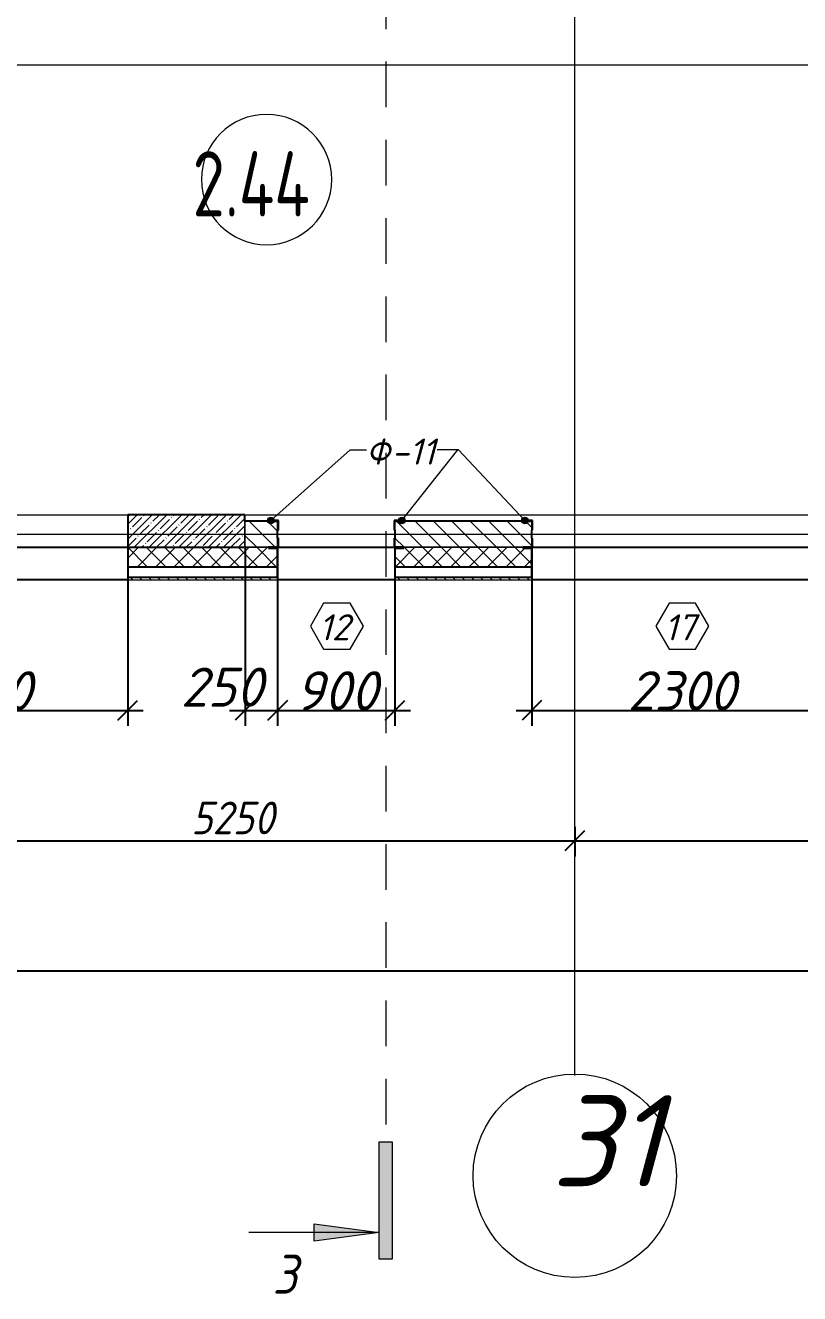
# Model space of a CAD drawing. Header units: millimetres. Extents: x 12986 to 523328, y -9759 to 30092.
# Drawn here: x 350842 to 356782, y -8589 to 1137 of the extents above; entities that cross this region are included whole.
import ezdxf

# ---------------------------------------------------------------- set-up
doc = ezdxf.new("R2010")
doc.units = ezdxf.units.MM
doc.linetypes.add('01 Штриховая _4 мм_', pattern=[600, 350, -250])
for name, color, linetype, lineweight in [('A-ANNO-DIMS', 7, 'Continuous', 9), ('A-AREA-IDEN', 7, 'Continuous', 9), ('A-GENM-1', 7, 'Continuous', 25), ('A-GENM-IDEN', 7, 'Continuous', 9), ('A-GLAZ-IDEN', 7, 'Continuous', 9), ('A-WALL', 7, 'Continuous', 5), ('A-WALL-1', 7, 'Continuous', 25), ('A-WALL-FNSH-1', 7, 'Continuous', 9), ('A-WALL-PATT-1', 7, 'Continuous', 5), ('G-ANNO-SYMB-1', 7, '01 Штриховая _4 мм_', 9), ('I-WALL', 7, 'Continuous', 5), ('S-COLS', 7, 'Continuous', 9), ('S-COLS-1', 7, 'Continuous', 5), ('S-COLS-2', 7, 'Continuous', 25), ('Оси', 7, 'Continuous', 9), ('Оси-1', 7, 'Continuous', 20)]:
    doc.layers.add(name, color=color, linetype=linetype, lineweight=lineweight)
for name, color, linetype, lineweight, true_color in [('A-WALL-2', 7, 'Continuous', 13, 0x000000), ('A-WALL-4', 7, 'Continuous', 25, 0x000000), ('A-WALL-PATT-2', 7, 'Continuous', 5, 0xce0000)]:
    doc.layers.add(name, color=color, linetype=linetype, lineweight=lineweight, true_color=true_color)
doc.styles.add('ISOCPEUR_I', font='isocpeui.ttf', dxfattribs={"height": 250})
doc.styles.add('ISOCPEUR_I_1', font='isocpeui.ttf', dxfattribs={"width": 0.9, "height": 250})
doc.styles.add('ISOCPEUR_I_2', font='isocpeui.ttf', dxfattribs={"height": 300})
doc.styles.add('СПДС', font='ГОСТ тип А.ttf', dxfattribs={"width": 0.9})
doc.dimstyles.new('ISO-2_0_0_9К_СРЕДНИЙ', dxfattribs={"dimscale": 304.8, "dimtxt": 199.196235, "dimasz": 0.492126, "dimexe": 0.393701, "dimexo": 0, "dimgap": 0, "dimtad": 1, "dimdec": 0, "dimzin": 0, "dimdsep": 46, "dimtxsty": 'ISOCPEUR_I_2', "dimblk1": 'OBLIQUE', "dimblk2": 'OBLIQUE', "dimsah": 1, "dimcen": 0.09, "dimdle": 0.393701, "dimazin": 0, "dimtfac": 1, "dimtdec": 4, "dimtix": 1, "dimtmove": 2, "dimatfit": 3, "dimfxl": 1, "dimtvp": 1, "dimtolj": 1, "dimtzin": 0, "dimarcsym": 2})
doc.dimstyles.new('ISO-2_0_0_9К_СРЕДНИЙ_2', dxfattribs={"dimscale": 304.8, "dimtxt": 199.196235, "dimasz": 0.492126, "dimexe": 0.393701, "dimexo": 0, "dimgap": 0, "dimtad": 1, "dimdec": 0, "dimzin": 0, "dimdsep": 46, "dimtxsty": 'ISOCPEUR_I_2', "dimblk1": 'OBLIQUE', "dimblk2": 'OBLIQUE', "dimsah": 1, "dimcen": 0.09, "dimdle": 0.393701, "dimazin": 0, "dimtfac": 1, "dimtdec": 4, "dimtix": 1, "dimtmove": 0, "dimatfit": 3, "dimfxl": 1, "dimtvp": 1, "dimtolj": 1, "dimtzin": 0, "dimarcsym": 2})
doc.dimstyles.new('ISO-2_5_0_9К_БОЛЬШОЙ__с_подложкой_', dxfattribs={"dimscale": 304.8, "dimtxt": 248.995294, "dimasz": 0.492126, "dimexe": 0.393701, "dimexo": 0, "dimgap": 0.164042, "dimtad": 1, "dimdec": 0, "dimzin": 0, "dimdsep": 46, "dimtxsty": 'ISOCPEUR_I_1', "dimblk1": 'OBLIQUE', "dimblk2": 'OBLIQUE', "dimsah": 1, "dimcen": 0.09, "dimdle": 0.393701, "dimazin": 0, "dimtfac": 1, "dimtdec": 4, "dimtix": 1, "dimtmove": 0, "dimatfit": 3, "dimfxl": 1, "dimtvp": 1, "dimtfill": 1, "dimtolj": 1, "dimtzin": 0, "dimarcsym": 2})
doc.dimstyles.new('ISO-2_5_0_9К_БОЛЬШОЙ__с_подложкой__2', dxfattribs={"dimscale": 304.8, "dimtxt": 248.995294, "dimasz": 0.492126, "dimexe": 0.393701, "dimexo": 0, "dimgap": 0.164042, "dimtad": 1, "dimdec": 0, "dimzin": 0, "dimdsep": 46, "dimtxsty": 'ISOCPEUR_I_1', "dimblk1": 'OBLIQUE', "dimblk2": 'OBLIQUE', "dimsah": 1, "dimcen": 0.09, "dimdle": 0.393701, "dimazin": 0, "dimtfac": 1, "dimtdec": 4, "dimtix": 1, "dimtmove": 2, "dimatfit": 3, "dimfxl": 1, "dimtvp": 1, "dimtfill": 1, "dimtolj": 1, "dimtzin": 0, "dimarcsym": 2})

# ---------------------------------------------------------------- blocks, each defined once
blk = doc.blocks.new('Фахверк_СКБ_Уголок - Ф-11_200х2500 h-28441216-АР1_1_Кладочный план 2 этажа')
at = {"layer": 'A-GENM-1'}
for p, q in [((200, 156), (125, 156)), ((125, 156), (125, 81)), ((131, 81), (131, 150)), ((131, 150), (200, 150)), ((200, 150), (200, 156)), ((125, 81), (131, 81)), ((131, 19), (125, 19)), ((125, 19), (125, -56)), ((131, -50), (131, 19)), ((125, -56), (200, -56)), ((200, -50), (131, -50)), ((200, -56), (200, -50))]:
    blk.add_line(p, q, dxfattribs=at)
blk = doc.blocks.new('Ось сетки - Круг_Ø6_00__ISO-2_5_0_9K_ кружки поменьше-23056867-АР1_1_Кладочный план 2 этажа')
at = {"layer": 'Оси'}
blk.add_circle((0, 0), 2.6, dxfattribs=at)
blk = doc.blocks.new('Разрез - Концевая часть разреза пр_-17661887-АР1_1_Кладочный план 2 этажа')
at = {"layer": 'G-ANNO-SYMB-1'}
for points in [[(0, 0.5), (0, -0.5), (-9, -0.5), (-9, 0.5)], [(-6.292, -5.5), (-7.609, -5.5), (-6.95, -0.5)]]:
    blk.add_hatch(color=256, dxfattribs=at).paths.add_polyline_path(points, flags=0)
for p, q in [((0, 0.5), (-9, 0.5)), ((-9, 0.5), (-9, -0.5)), ((0, -0.5), (0, 0.5)), ((-9, -0.5), (0, -0.5)), ((-6.95, -0.5), (-7.609, -5.5)), ((-6.95, -0.5), (-6.95, -10.5)), ((-6.292, -5.5), (-6.95, -0.5)), ((-7.609, -5.5), (-6.292, -5.5))]:
    blk.add_line(p, q, dxfattribs=at)
blk = doc.blocks.new('_Oblique')
at = {"color": 0, "linetype": 'ByBlock', "lineweight": -2}
blk.add_line((-0.5, -0.5), (0.5, 0.5), dxfattribs=at)
blk = doc.blocks.new('*D2179')
at = {"layer": 'A-ANNO-DIMS', "color": 0, "lineweight": -2, "transparency": 16777216}
for p, q in [((349806.9, -5010), (349806.9, -5236.1)), ((355056.9, -5010), (355056.9, -5236.1)), ((349686.9, -5116.1), (355176.9, -5116.1))]:
    blk.add_line(p, q, dxfattribs=at)
at = {"layer": 'Defpoints', "color": 0, "transparency": 16777216}
for p in [(349806.9, -5010), (355056.9, -5010), (355056.9, -5116.1)]:
    blk.add_point(p, dxfattribs=at)
at = {"layer": 'A-ANNO-DIMS', "color": 0, "lineweight": -2, "transparency": 16777216, "xscale": 150, "yscale": 150, "zscale": 150, "rotation": 180}
blk.add_blockref('_Oblique', (349806.9, -5116.1), dxfattribs=at)
at = {"layer": 'A-ANNO-DIMS', "color": 0, "lineweight": -2, "transparency": 16777216, "xscale": 150, "yscale": 150, "zscale": 150}
blk.add_blockref('_Oblique', (355056.9, -5116.1), dxfattribs=at)
at = {"layer": 'A-ANNO-DIMS', "color": 0, "transparency": 16777216, "insert": (352431.9, -4941.1), "char_height": 250, "width": 758.478, "attachment_point": 5, "style": 'ISOCPEUR_I_1', "bg_fill": 3, "box_fill_scale": 1.1, "bg_fill_color": 256, "bg_fill_true_color": 13158600, "bg_fill_transparency": 0}
blk.add_mtext('\\A1;5250', dxfattribs=at)
blk = doc.blocks.new('*D2180')
at = {"layer": 'A-ANNO-DIMS', "color": 0, "lineweight": -2, "transparency": 16777216}
for p, q in [((355056.9, -5010), (355056.9, -5236.1)), ((360306.9, -5010), (360306.9, -5236.1)), ((354936.9, -5116.1), (360426.9, -5116.1))]:
    blk.add_line(p, q, dxfattribs=at)
at = {"layer": 'Defpoints', "color": 0, "transparency": 16777216}
for p in [(355056.9, -5010), (360306.9, -5010), (360306.9, -5116.1)]:
    blk.add_point(p, dxfattribs=at)
at = {"layer": 'A-ANNO-DIMS', "color": 0, "lineweight": -2, "transparency": 16777216, "xscale": 150, "yscale": 150, "zscale": 150, "rotation": 180}
blk.add_blockref('_Oblique', (355056.9, -5116.1), dxfattribs=at)
at = {"layer": 'A-ANNO-DIMS', "color": 0, "lineweight": -2, "transparency": 16777216, "xscale": 150, "yscale": 150, "zscale": 150}
blk.add_blockref('_Oblique', (360306.9, -5116.1), dxfattribs=at)
at = {"layer": 'A-ANNO-DIMS', "color": 0, "transparency": 16777216, "insert": (357681.9, -4941.1), "char_height": 250, "width": 758.478, "attachment_point": 5, "style": 'ISOCPEUR_I_1', "bg_fill": 3, "box_fill_scale": 1.1, "bg_fill_color": 256, "bg_fill_true_color": 13158600, "bg_fill_transparency": 0}
blk.add_mtext('\\A1;5250', dxfattribs=at)
blk = doc.blocks.new('*D2182')
at = {"layer": 'A-ANNO-DIMS', "color": 0, "lineweight": -2, "transparency": 16777216}
for p, q in [((239206.9, -6009.7), (239206.9, -6235.8)), ((364106.9, -6009.7), (364106.9, -6235.8)), ((239086.9, -6115.8), (299882.7, -6115.8)), ((364226.9, -6115.8), (300884.9, -6115.8))]:
    blk.add_line(p, q, dxfattribs=at)
at = {"layer": 'Defpoints', "color": 0, "transparency": 16777216}
for p in [(239206.9, -6009.7), (364106.9, -6009.7), (364106.9, -6115.8)]:
    blk.add_point(p, dxfattribs=at)
at = {"layer": 'A-ANNO-DIMS', "color": 0, "lineweight": -2, "transparency": 16777216, "xscale": 150, "yscale": 150, "zscale": 150, "rotation": 180}
blk.add_blockref('_Oblique', (239206.9, -6115.8), dxfattribs=at)
at = {"layer": 'A-ANNO-DIMS', "color": 0, "lineweight": -2, "transparency": 16777216, "xscale": 150, "yscale": 150, "zscale": 150}
blk.add_blockref('_Oblique', (364106.9, -6115.8), dxfattribs=at)
at = {"layer": 'A-ANNO-DIMS', "color": 0, "transparency": 16777216, "insert": (299832.1, -5739.1), "char_height": 250, "width": 1103.241, "attachment_point": 1, "line_spacing_factor": 1.149209, "style": 'ISOCPEUR_I_1', "bg_fill": 3, "box_fill_scale": 1.1, "bg_fill_color": 256, "bg_fill_true_color": 13158600, "bg_fill_transparency": 0}
blk.add_mtext('\\A1;124900', dxfattribs=at)
blk = doc.blocks.new('*D2315')
at = {"layer": 'A-ANNO-DIMS', "color": 0, "lineweight": -2, "transparency": 16777216}
for p, q in [((349326.9, -2865.9), (349326.9, -4235.9)), ((351626.9, -2865.9), (351626.9, -4235.9)), ((349206.9, -4115.9), (351746.9, -4115.9))]:
    blk.add_line(p, q, dxfattribs=at)
at = {"layer": 'Defpoints', "color": 0, "transparency": 16777216}
for p in [(349326.9, -2865.9), (351626.9, -2865.9), (351626.9, -4115.9)]:
    blk.add_point(p, dxfattribs=at)
at = {"layer": 'A-ANNO-DIMS', "color": 0, "lineweight": -2, "transparency": 16777216, "xscale": 150, "yscale": 150, "zscale": 150, "rotation": 180}
blk.add_blockref('_Oblique', (349326.9, -4115.9), dxfattribs=at)
at = {"layer": 'A-ANNO-DIMS', "color": 0, "lineweight": -2, "transparency": 16777216, "xscale": 150, "yscale": 150, "zscale": 150}
blk.add_blockref('_Oblique', (351626.9, -4115.9), dxfattribs=at)
at = {"layer": 'A-ANNO-DIMS', "color": 0, "transparency": 16777216, "insert": (350476.9, -3965.9), "char_height": 300, "width": 606.782, "attachment_point": 5, "style": 'ISOCPEUR_I_2'}
blk.add_mtext('\\A1;2300', dxfattribs=at)
blk = doc.blocks.new('*D2316')
at = {"layer": 'A-ANNO-DIMS', "color": 0, "lineweight": -2, "transparency": 16777216}
for p, q in [((352526.9, -2865.9), (352526.9, -4235.9)), ((352776.9, -2865.9), (352776.9, -4235.9)), ((352406.9, -4115.9), (352896.9, -4115.9))]:
    blk.add_line(p, q, dxfattribs=at)
at = {"layer": 'Defpoints', "color": 0, "transparency": 16777216}
for p in [(352526.9, -2865.9), (352776.9, -2865.9), (352776.9, -4115.9)]:
    blk.add_point(p, dxfattribs=at)
at = {"layer": 'A-ANNO-DIMS', "color": 0, "lineweight": -2, "transparency": 16777216, "xscale": 150, "yscale": 150, "zscale": 150, "rotation": 180}
blk.add_blockref('_Oblique', (352526.9, -4115.9), dxfattribs=at)
at = {"layer": 'A-ANNO-DIMS', "color": 0, "lineweight": -2, "transparency": 16777216, "xscale": 150, "yscale": 150, "zscale": 150}
blk.add_blockref('_Oblique', (352776.9, -4115.9), dxfattribs=at)
at = {"layer": 'A-ANNO-DIMS', "color": 0, "transparency": 16777216, "insert": (352034.2, -3788), "char_height": 300, "width": 455.087, "attachment_point": 1, "line_spacing_factor": 1.149209, "style": 'ISOCPEUR_I_2'}
blk.add_mtext('\\A1;250', dxfattribs=at)
blk = doc.blocks.new('*D2317')
at = {"layer": 'A-ANNO-DIMS', "color": 0, "lineweight": -2, "transparency": 16777216}
for p, q in [((352776.9, -2865.9), (352776.9, -4235.9)), ((353676.9, -2865.9), (353676.9, -4235.9)), ((352656.9, -4115.9), (353796.9, -4115.9))]:
    blk.add_line(p, q, dxfattribs=at)
at = {"layer": 'Defpoints', "color": 0, "transparency": 16777216}
for p in [(352776.9, -2865.9), (353676.9, -2865.9), (353676.9, -4115.9)]:
    blk.add_point(p, dxfattribs=at)
at = {"layer": 'A-ANNO-DIMS', "color": 0, "lineweight": -2, "transparency": 16777216, "xscale": 150, "yscale": 150, "zscale": 150, "rotation": 180}
blk.add_blockref('_Oblique', (352776.9, -4115.9), dxfattribs=at)
at = {"layer": 'A-ANNO-DIMS', "color": 0, "lineweight": -2, "transparency": 16777216, "xscale": 150, "yscale": 150, "zscale": 150}
blk.add_blockref('_Oblique', (353676.9, -4115.9), dxfattribs=at)
at = {"layer": 'A-ANNO-DIMS', "color": 0, "transparency": 16777216, "insert": (353226.9, -3965.9), "char_height": 300, "width": 455.087, "attachment_point": 5, "style": 'ISOCPEUR_I_2'}
blk.add_mtext('\\A1;900', dxfattribs=at)
blk = doc.blocks.new('*D2318')
at = {"layer": 'A-ANNO-DIMS', "color": 0, "lineweight": -2, "transparency": 16777216}
for p, q in [((354726.9, -2865.9), (354726.9, -4235.9)), ((357026.9, -2865.9), (357026.9, -4235.9)), ((354606.9, -4115.9), (357146.9, -4115.9))]:
    blk.add_line(p, q, dxfattribs=at)
at = {"layer": 'Defpoints', "color": 0, "transparency": 16777216}
for p in [(354726.9, -2865.9), (357026.9, -2865.9), (357026.9, -4115.9)]:
    blk.add_point(p, dxfattribs=at)
at = {"layer": 'A-ANNO-DIMS', "color": 0, "lineweight": -2, "transparency": 16777216, "xscale": 150, "yscale": 150, "zscale": 150, "rotation": 180}
blk.add_blockref('_Oblique', (354726.9, -4115.9), dxfattribs=at)
at = {"layer": 'A-ANNO-DIMS', "color": 0, "lineweight": -2, "transparency": 16777216, "xscale": 150, "yscale": 150, "zscale": 150}
blk.add_blockref('_Oblique', (357026.9, -4115.9), dxfattribs=at)
at = {"layer": 'A-ANNO-DIMS', "color": 0, "transparency": 16777216, "insert": (355876.9, -3965.9), "char_height": 300, "width": 606.782, "attachment_point": 5, "style": 'ISOCPEUR_I_2'}
blk.add_mtext('\\A1;2300', dxfattribs=at)
blk = doc.blocks.new('AAR_СКБ_Марка_Окна_Перемычка и проем - Марка проема-25443838-АР1_1_Кладочный план 2 этажа')
at = {"layer": 'A-GLAZ-IDEN'}
for p, q in [((-0.968, -0.984), (-1.986, -2.747)), ((1.067, -0.984), (-0.968, -0.984)), ((2.085, -2.747), (1.067, -0.984)), ((-1.986, -2.747), (-0.968, -4.509)), ((1.067, -4.509), (2.085, -2.747)), ((-0.968, -4.509), (1.067, -4.509))]:
    blk.add_line(p, q, dxfattribs=at)
blk = doc.blocks.new('Марка_Помещения - Номер-25198446-Объем проектирования 2 этажа')
at = {"layer": 'A-AREA-IDEN'}
for start, end in [(360, 180), (180, 360)]:
    blk.add_arc((0, 0), 2.5, start, end, dxfattribs=at)

msp = doc.modelspace()

# ---------------------------------------------------------------- hatches: boundary and pattern name
at = {"layer": 'A-GENM-IDEN'}
h = msp.add_hatch(color=256, dxfattribs=at)
edge = h.paths.add_edge_path(flags=0)
edge.add_arc((352724.51751, -2659.93269), 25, 0, 360)
h = msp.add_hatch(color=256, dxfattribs=at)
edge = h.paths.add_edge_path(flags=0)
edge.add_arc((353729.18415, -2659.93269), 25, 0, 360)
h = msp.add_hatch(color=256, dxfattribs=at)
edge = h.paths.add_edge_path(flags=0)
edge.add_arc((354674.51753, -2659.93269), 25, 0, 360)
at = {"layer": 'A-WALL-PATT-1'}
h = msp.add_hatch(dxfattribs=at)
h.set_pattern_fill('FP_11', color=256, style=0, pattern_type=2)
h.set_pattern_definition([(45, (239096.85, -2765.93), (-70.71068, 70.71068), []), (135, (239096.85, -2765.93), (-70.71068, -70.71068), [])])
h.paths.add_polyline_path([(363110.75706, -3015.93269), (364176.85081, -3015.93269), (364176.85081, -2865.93269), (362826.85085, -2865.93269), (362826.85085, -3015.93269)], flags=0)
h.paths.add_polyline_path([(354713.80738, -3015.93269), (354726.85083, -3015.93269), (354726.32912, -2871.93269), (354657.85086, -2871.93269), (354657.85086, -2865.93269), (353745.85081, -2865.93269), (353745.85081, -2871.93269), (353676.85081, -2871.93269), (353676.85081, -3015.93269), (354657.85086, -3015.93269)], flags=0)
h.paths.add_polyline_path([(358357.85084, -3015.93269), (358426.85081, -3015.93269), (358426.3291, -2871.93269), (358357.85084, -2871.93269), (358357.85084, -2865.93269), (357026.85083, -2865.93269), (357026.85083, -3015.93269)], flags=0)
h.paths.add_polyline_path([(359326.85081, -3015.93269), (360226.85084, -3015.93269), (360226.85084, -2865.93269), (359326.85081, -2865.93269)], flags=0)
h.paths.add_polyline_path([(361126.85084, -3015.93269), (361926.85085, -3015.93269), (361926.32914, -2871.93269), (361857.85088, -2871.93269), (361857.85088, -2865.93269), (361195.85084, -2865.93269), (361195.85084, -2871.93269), (361126.85084, -2871.93269)], flags=0)
h.paths.add_polyline_path([(347126.85081, -3015.93269), (347126.85081, -2865.93269), (346226.85081, -2865.93269), (346226.85081, -3015.93269)], flags=0)
h.paths.add_polyline_path([(342876.85078, -3015.93269), (343926.85081, -3015.93269), (343926.3291, -2871.93269), (343857.85084, -2871.93269), (343857.85084, -2865.93269), (342945.85078, -2865.93269), (342945.85078, -2871.93269), (342876.85078, -2871.93269)], flags=0)
h.paths.add_polyline_path([(349257.85078, -3015.93269), (349326.85075, -3015.93269), (349326.32904, -2871.93269), (349257.85078, -2871.93269), (349257.85078, -2865.93269), (348095.85081, -2865.93269), (348095.85081, -2871.93269), (348026.85081, -2871.93269), (348026.85081, -3015.93269), (348095.85081, -3015.93269)], flags=0)
h.paths.add_polyline_path([(341976.85078, -3015.93269), (341976.32907, -2871.93269), (341907.85081, -2871.93269), (341907.85081, -2865.9327), (339995.85085, -2865.9327), (339995.85085, -2871.93269), (339926.85085, -2871.93269), (339926.85085, -3015.93269), (341659.03831, -3015.93269)], flags=0)
h.paths.add_polyline_path([(351626.85075, -3015.93269), (352776.85081, -3015.93269), (352776.3291, -2871.93269), (352707.85084, -2871.93269), (352707.85084, -2865.93269), (351626.85075, -2865.93269)], flags=0)
h.paths.add_polyline_path([(339026.85081, -3015.93269), (339026.85081, -2865.93269), (338126.85081, -2865.9327), (338126.85081, -3015.93269), (338594.50706, -3015.93269)], flags=0)
h.paths.add_polyline_path([(328306.85081, -3015.93269), (330126.85083, -3015.93269), (330126.85083, -2865.93269), (328306.85081, -2865.93269)], flags=0)
h.paths.add_polyline_path([(331826.85083, -3015.93269), (331826.32912, -2871.93269), (331757.85086, -2871.93269), (331757.85086, -2865.93269), (331095.85083, -2865.93269), (331095.85083, -2871.93269), (331026.85083, -2871.93269), (331026.85083, -3015.93269), (331095.85083, -3015.93269)], flags=0)
h.paths.add_polyline_path([(335826.85081, -3015.93269), (335826.3291, -2871.93269), (335757.85084, -2871.93269), (335757.85084, -2865.93269), (334845.85081, -2865.93269), (334845.85081, -2871.93269), (334776.85081, -2871.93269), (334776.85081, -3015.93269), (335813.80736, -3015.93269)], flags=0)
h.paths.add_polyline_path([(332726.85083, -3015.93269), (333876.85081, -3015.93269), (333876.3291, -2871.93269), (333807.85084, -2871.93269), (333807.85084, -2865.93269), (332726.85087, -2865.9327)], flags=0)
h = msp.add_hatch(dxfattribs=at)
h.set_pattern_fill('FP_23', color=256, style=0, pattern_type=2)
h.set_pattern_definition([(135, (239096.85, -2765.933), (-35.35534, -35.35534), [])])
h.paths.add_polyline_path([(364406.85081, -3115.93269), (364406.85081, -3095.93269), (362826.85085, -3095.93269), (362826.85085, -3115.93269), (364326.85081, -3115.93269)], flags=0)
h.paths.add_polyline_path([(352776.85081, -3115.93269), (352776.85081, -3095.93269), (351626.85075, -3095.93269), (351626.85075, -3115.93269), (352384.89769, -3115.93269)], flags=0)
h.paths.add_polyline_path([(353676.85081, -3115.93269), (354726.85083, -3115.93269), (354726.85083, -3095.93269), (353676.85081, -3095.93269)], flags=0)
h.paths.add_polyline_path([(357026.85083, -3115.93269), (358426.85081, -3115.93269), (358426.85081, -3095.93269), (357026.85083, -3095.93269)], flags=0)
h.paths.add_polyline_path([(361578.49144, -3115.93269), (361926.85085, -3115.93269), (361926.85085, -3095.93269), (361126.85084, -3095.93269), (361126.85084, -3115.93269)], flags=0)
h.paths.add_polyline_path([(359326.85081, -3115.93269), (360226.85084, -3115.93269), (360226.85084, -3095.93269), (359326.85081, -3095.93269)], flags=0)
h.paths.add_polyline_path([(339926.85085, -3115.93269), (341976.85078, -3115.93269), (341976.85078, -3095.93269), (339926.85085, -3095.93269)], flags=0)
h.paths.add_polyline_path([(339026.85085, -3115.93269), (339026.85085, -3095.93269), (338126.85081, -3095.93269), (338126.85081, -3115.93269), (338594.50706, -3115.93269)], flags=0)
h.paths.add_polyline_path([(335826.85081, -3115.93269), (335826.85081, -3095.93269), (334776.85081, -3095.93269), (334776.85081, -3115.93269), (335529.97581, -3115.93269)], flags=0)
h.paths.add_polyline_path([(332726.85083, -3115.93269), (333876.85081, -3115.93269), (333876.85081, -3095.93269), (332726.85083, -3095.93269)], flags=0)
h.paths.add_polyline_path([(342876.85078, -3115.93269), (343926.85081, -3115.93269), (343926.85081, -3095.93269), (342876.85078, -3095.93269)], flags=0)
h.paths.add_polyline_path([(331026.85083, -3115.93269), (331826.85083, -3115.93269), (331826.85083, -3095.93269), (331026.85083, -3095.93269)], flags=0)
h.paths.add_polyline_path([(330126.85083, -3115.93269), (330126.85083, -3095.93269), (328206.85081, -3095.93269), (328206.85081, -3115.93269), (329400.91331, -3115.93269)], flags=0)
h.paths.add_polyline_path([(347126.85081, -3115.93269), (347126.85081, -3095.93269), (346226.85081, -3095.93269), (346226.85081, -3115.93269)], flags=0)
h.paths.add_polyline_path([(348026.85081, -3115.93269), (349326.85075, -3115.93269), (349326.85075, -3095.93269), (348026.85081, -3095.93269)], flags=0)
at = {"layer": 'A-WALL-PATT-2'}
h = msp.add_hatch(dxfattribs=at)
h.set_pattern_fill('FP_22', color=256, style=0, pattern_type=2)
h.set_pattern_definition([(135, (239096.85, -2765.93), (-70.71068, -70.71068), [])])
h.paths.add_polyline_path([(361926.85085, -2865.93269), (361926.85085, -2665.93269), (361126.85084, -2665.93269), (361126.85084, -2865.93269), (361857.85088, -2865.93269)], flags=0)
h.paths.add_polyline_path([(354657.85086, -2865.93269), (354726.85083, -2865.93269), (354726.85083, -2665.93269), (353676.85081, -2665.93269), (353676.85081, -2865.93269), (353917.16331, -2865.93269)], flags=0)
h.paths.add_polyline_path([(343926.85081, -2865.93269), (343926.85081, -2665.93269), (342876.85078, -2665.93269), (342876.85078, -2865.93269), (343857.85084, -2865.93269)], flags=0)
h.paths.add_polyline_path([(349126.85078, -2865.93269), (349326.85075, -2865.93269), (349326.85075, -2665.93269), (348026.85081, -2665.93269), (348026.85081, -2865.93269), (348095.85081, -2865.93269)], flags=0)
h.paths.add_polyline_path([(358426.85081, -2865.93269), (358426.85081, -2665.93272), (357926.85086, -2665.93269), (357926.85086, -2865.93269), (358357.85084, -2865.93269)], flags=0)
h.paths.add_polyline_path([(352707.85084, -2865.93269), (352776.85081, -2865.93269), (352776.85081, -2665.93269), (352526.85079, -2665.93269), (352526.85079, -2865.93269)], flags=0)
h.paths.add_polyline_path([(333626.85083, -2865.93269), (333876.85081, -2865.93269), (333876.85081, -2665.93269), (333626.85083, -2665.93269), (333626.85083, -2822.45443)], flags=0)
h.paths.add_polyline_path([(331026.85083, -2865.93269), (331826.85083, -2865.93269), (331826.85083, -2665.93269), (331026.85083, -2665.93269), (331026.85083, -2796.93269)], flags=0)
h.paths.add_polyline_path([(334776.85081, -2865.93269), (335826.85081, -2865.93269), (335826.85081, -2665.93269), (334776.85081, -2665.93269), (334776.85081, -2796.93269)], flags=0)
h.paths.add_polyline_path([(340126.85085, -2865.93269), (340826.85086, -2865.93269), (340826.85086, -2665.93269), (339926.85085, -2665.93269), (339926.85085, -2865.93269), (339995.85085, -2865.93269)], flags=0)
h.paths.add_polyline_path([(341726.85086, -2865.93269), (341976.85078, -2865.93269), (341976.85078, -2665.93272), (341726.85086, -2665.93269)], flags=0)
at = {"layer": 'S-COLS-1'}
h = msp.add_hatch(dxfattribs=at)
h.set_pattern_fill('FP_7', color=256, style=0, pattern_type=2)
h.set_pattern_definition([(45, (239096.85, -2765.93), (-57.024626, 57.024626), []), (45, (239153.876, -2765.93), (-57.024626, 57.024626), [100.806, -20.161, 3.353, -16.808])])
h.paths.add_polyline_path([(351626.85079, -2865.93269), (352526.85079, -2865.93269), (352526.85079, -2615.93269), (351626.85079, -2615.93269), (351626.85079, -2655.01297)], flags=0)

# ---------------------------------------------------------------- linework, layer by layer
at = {"layer": 'A-GENM-IDEN'}
for p, q in [((352724.51751, -2659.93269), (353333.33637, -2119.48795)), ((353333.33637, -2119.48795), (353458.0669, -2119.48795)), ((353729.18415, -2659.93269), (354159.88977, -2119.48795)), ((354164.20394, -2119.48795), (354000.30139, -2119.48795)), ((354159.88977, -2119.48795), (354000.30139, -2119.48795)), ((354674.51753, -2659.93269), (354164.20394, -2119.48795))]:
    msp.add_line(p, q, dxfattribs=at)
for centre in [(352724.51751, -2659.93269), (353729.18415, -2659.93269), (354674.51753, -2659.93269)]:
    msp.add_circle(centre, 25, dxfattribs=at)
at = {"layer": 'A-WALL'}
for p, q in [((352707.85084, -2865.93269), (352526.85079, -2865.93269)), ((354657.85086, -2865.93269), (353745.85081, -2865.93269))]:
    msp.add_line(p, q, dxfattribs=at)
at = {"layer": 'A-WALL-1'}
for p, q in [((352707.85084, -2665.93269), (352526.85079, -2665.93269)), ((354657.85086, -2665.93269), (353745.85081, -2665.93269)), ((352776.85081, -2796.93269), (352776.85081, -2734.93269)), ((353676.85081, -2734.93269), (353676.85081, -2796.93269)), ((354726.85083, -2796.93269), (354726.85083, -2734.93269))]:
    msp.add_line(p, q, dxfattribs=at)
at = {"layer": 'A-WALL-2'}
for p, q in [((352526.85079, -2665.93269), (352526.85079, -2865.93269)), ((352526.85079, -2865.93269), (352707.85084, -2865.93269)), ((353745.85081, -2865.93269), (354657.85086, -2865.93269))]:
    msp.add_line(p, q, dxfattribs=at)
at = {"layer": 'A-WALL-4'}
for p, q in [((349332.85078, -2865.93269), (352526.85079, -2865.93269)), ((351626.85075, -2865.93269), (351626.85075, -3095.93269)), ((352776.85081, -3095.93269), (352776.85081, -2871.93269)), ((352782.85084, -2865.93269), (353670.85081, -2865.93269)), ((353676.85081, -2871.93269), (353676.85081, -3095.93269)), ((354726.85083, -3095.93269), (354726.85083, -2871.93269)), ((354732.85086, -2865.93269), (357926.85086, -2865.93269)), ((351626.85075, -3015.93269), (352776.85081, -3015.93269)), ((351626.85075, -3095.93269), (352776.85081, -3095.93269)), ((353676.85081, -3015.93269), (354726.85083, -3015.93269)), ((353676.85081, -3095.93269), (354726.85083, -3095.93269)), ((351626.85075, -3115.93269), (349326.85075, -3115.93269)), ((353676.85081, -3115.93269), (352776.85081, -3115.93269)), ((357026.85083, -3115.93269), (354726.85083, -3115.93269))]:
    msp.add_line(p, q, dxfattribs=at)
at = {"layer": 'A-WALL-FNSH-1'}
for p, q in [((351626.85075, -3095.93269), (351626.85075, -3115.93269)), ((352776.85081, -3115.93269), (352776.85081, -3095.93269)), ((353676.85081, -3095.93269), (353676.85081, -3115.93269)), ((354726.85083, -3115.93269), (354726.85083, -3095.93269)), ((351626.85075, -3115.93269), (352776.85081, -3115.93269)), ((353676.85081, -3115.93269), (354726.85083, -3115.93269))]:
    msp.add_line(p, q, dxfattribs=at)
at = {"layer": 'G-ANNO-SYMB-1'}
msp.add_line((353606.85081, 16458.52621), (353606.85081, -7424.89825), dxfattribs=at)
at = {"layer": 'I-WALL'}
for p, q in [((348846.85075, -2615.93269), (351626.85079, -2615.93269)), ((352526.85079, -2615.93269), (357026.85086, -2615.93269))]:
    msp.add_line(p, q, dxfattribs=at)
at = {"layer": 'S-COLS'}
msp.add_line((352526.85079, -2865.93269), (352526.85079, -2665.93269), dxfattribs=at)
at = {"layer": 'S-COLS-2'}
for p, q in [((352526.85079, -2615.93269), (351626.85079, -2615.93269)), ((351626.85079, -2615.93269), (351626.85079, -2865.93269)), ((352526.85079, -2665.93269), (352526.85079, -2615.93269)), ((351626.85079, -2865.93269), (352526.85079, -2865.93269))]:
    msp.add_line(p, q, dxfattribs=at)
at = {"layer": 'Оси-1'}
for p, q in [((355056.85078, -6915.9327), (355056.85078, 25871.01046)), ((234936.85079, 834.0673), (365048.47884, 834.0673)), ((234936.85079, -2765.9327), (365048.47884, -2765.9327))]:
    msp.add_line(p, q, dxfattribs=at)

# ---------------------------------------------------------------- block references
at = {"layer": 'A-AREA-IDEN', "xscale": 199.9999999999999, "yscale": 199.9999999999999, "zscale": 199.9999999999999}
msp.add_blockref('Марка_Помещения - Номер-25198446-Объем проектирования 2 этажа', (352692.11117, -45.9327), dxfattribs=at)
at = {"layer": 'A-GENM-1', "rotation": 180}
for p in [(352907.85084, -2715.93269), (354857.85086, -2715.93269)]:
    msp.add_blockref('Фахверк_СКБ_Уголок - Ф-11_200х2500 h-28441216-АР1_1_Кладочный план 2 этажа', p, dxfattribs=at)
at = {"layer": 'A-GENM-1'}
msp.add_blockref('Фахверк_СКБ_Уголок - Ф-11_200х2500 h-28441216-АР1_1_Кладочный план 2 этажа', (353545.85081, -2815.93269), dxfattribs=at)
at = {"layer": 'A-GLAZ-IDEN', "xscale": 99.99999999999993, "yscale": 99.99999999999993, "zscale": 99.99999999999993}
for p in [(353226.85081, -3196.6059), (355876.85083, -3196.6059)]:
    msp.add_blockref('AAR_СКБ_Марка_Окна_Перемычка и проем - Марка проема-25443838-АР1_1_Кладочный план 2 этажа', p, dxfattribs=at)
at = {"layer": 'G-ANNO-SYMB-1', "extrusion": (0, 0, -1), "xscale": 99.99999999999993, "yscale": 99.99999999999993, "zscale": 99.99999999999993, "rotation": 90.00000000000053}
msp.add_blockref('Разрез - Концевая часть разреза пр_-17661887-АР1_1_Кладочный план 2 этажа', (-353606.85081, -7424.89825), dxfattribs=at)
at = {"layer": 'Оси', "xscale": 300, "yscale": 300, "zscale": 99.99999999999993}
msp.add_blockref('Ось сетки - Круг_Ø6_00__ISO-2_5_0_9K_ кружки поменьше-23056867-АР1_1_Кладочный план 2 этажа', (355056.85078, -7684.8654), dxfattribs=at)

# ---------------------------------------------------------------- texts
at = {"layer": 'A-AREA-IDEN', "insert": (352124.64487, 171.18591), "char_height": 500, "width": 1414.17675, "attachment_point": 1, "style": 'СПДС'}
msp.add_mtext('2.44', dxfattribs=at)
at = {"layer": 'A-GENM-IDEN', "char_height": 200, "attachment_point": 1, "style": 'ISOCPEUR_I_2'}
for s, insert, width in [('\\fISOCPEUR|b0|i1|c204|p34|;\\W.9;Ф', (353458.0669, -2031.87337), 230.886), ('\\fISOCPEUR|b0|i1|c204|p34|;\\W.9;Ф', (353458.0669, -2031.87337), 230.886), ('\\fISOCPEUR|b0|i1|c204|p34|;\\W.9;Ф', (353458.0669, -2031.87337), 230.886), ('-11', (353648.5669, -2031.87337), 389.620125), ('-11', (353648.5669, -2031.87337), 389.620125), ('-11', (353648.5669, -2031.87337), 389.620125)]:
    msp.add_mtext(s, dxfattribs=dict(at, insert=insert, width=width))
at = {"layer": 'A-GLAZ-IDEN', "char_height": 200, "width": 274.177125, "attachment_point": 1, "style": 'ISOCPEUR_I_2'}
for s, insert in [('12', (353092.95229, -3379.24727)), ('17', (355742.9523, -3379.24727))]:
    msp.add_mtext(s, dxfattribs=dict(at, insert=insert))
at = {"layer": 'G-ANNO-SYMB-1', "insert": (352737.75106, -8289.71656), "char_height": 300, "width": 256.54, "attachment_point": 1, "style": 'ISOCPEUR_I_1'}
msp.add_mtext('\\fISOCPEUR|b0|i1|c204|p34|;3', dxfattribs=at)
at = {"layer": 'Оси', "insert": (354875.77246, -7067.15805), "char_height": 700, "width": 346.329, "attachment_point": 1, "style": 'ISOCPEUR_I'}
msp.add_mtext('31', dxfattribs=at)

# ---------------------------------------------------------------- dimensions: what is measured, and where the dimension line sits
at = {"layer": 'A-ANNO-DIMS'}
for base, p1, p2, override, picture, middle in [((351626.85079, -4115.93701), (349326.85075, -2865.93269), (351626.85079, -2865.93269), {"dimpost": '<>', "dimfxl": 2300.000042}, '*D2315', (350476.85077, -3965.93701)), ((353676.85081, -4115.93701), (352776.85081, -2865.93269), (353676.85081, -2865.93269), {"dimpost": '<>', "dimfxl": 900}, '*D2317', (353226.85081, -3965.93701)), ((357026.85086, -4115.93701), (354726.85083, -2865.93269), (357026.85086, -2865.93269), {"dimpost": '<>', "dimfxl": 2300.00003}, '*D2318', (355876.85085, -3965.93701))]:
    dim = msp.add_linear_dim(base=base, p1=p1, p2=p2, dimstyle='ISO-2_0_0_9К_СРЕДНИЙ_2', override=override, dxfattribs=at)
    dim.commit()
    dim.dimension.update_dxf_attribs({"geometry": picture, "text_midpoint": middle})
dim = msp.add_linear_dim(base=(352776.85081, -4115.93701), p1=(352526.85079, -2865.93269), p2=(352776.85081, -2865.93269), dimstyle='ISO-2_0_0_9К_СРЕДНИЙ', override={"dimpost": '<>', "dimfxl": 250.000018}, dxfattribs=at)
dim.commit()
dim.dimension.update_dxf_attribs({"geometry": '*D2316', "text_midpoint": (352261.75265, -3987.9792), "dimtype": 160})

# ---------------------------------------------------------------- next in the draw order: dimensions: what is measured, and where the dimension line sits
dim = msp.add_linear_dim(base=(355056.85078, -5116.11108), p1=(349806.85078, -5010.04506), p2=(355056.85078, -5010.04506), dimstyle='ISO-2_5_0_9К_БОЛЬШОЙ__с_подложкой_', override={"dimpost": '<>', "dimfxl": 5250}, dxfattribs=at)
dim.commit()
dim.dimension.update_dxf_attribs({"geometry": '*D2179', "text_midpoint": (352431.85078, -4941.11108)})
dim = msp.add_linear_dim(base=(364106.85078, -6115.75466), p1=(239206.85081, -6009.68864), p2=(364106.85078, -6009.68864), dimstyle='ISO-2_5_0_9К_БОЛЬШОЙ__с_подложкой__2', override={"dimpost": '<>', "dimfxl": 124899.999966}, dxfattribs=at)
dim.commit()
dim.dimension.update_dxf_attribs({"geometry": '*D2182', "text_midpoint": (300383.75914, -5905.80739), "dimtype": 160})

# ---------------------------------------------------------------- next in the draw order: dimensions: what is measured, and where the dimension line sits
dim = msp.add_linear_dim(base=(360306.85078, -5116.11108), p1=(355056.85078, -5010.04506), p2=(360306.85078, -5010.04506), dimstyle='ISO-2_5_0_9К_БОЛЬШОЙ__с_подложкой_', override={"dimpost": '<>', "dimfxl": 5250}, dxfattribs=at)
dim.commit()
dim.dimension.update_dxf_attribs({"geometry": '*D2180', "text_midpoint": (357681.85078, -4941.11108)})

doc.saveas('drawing.dxf')
